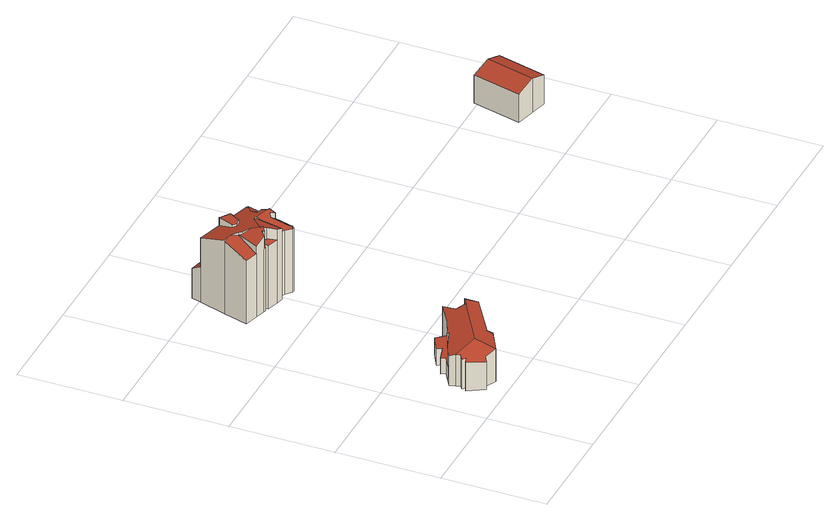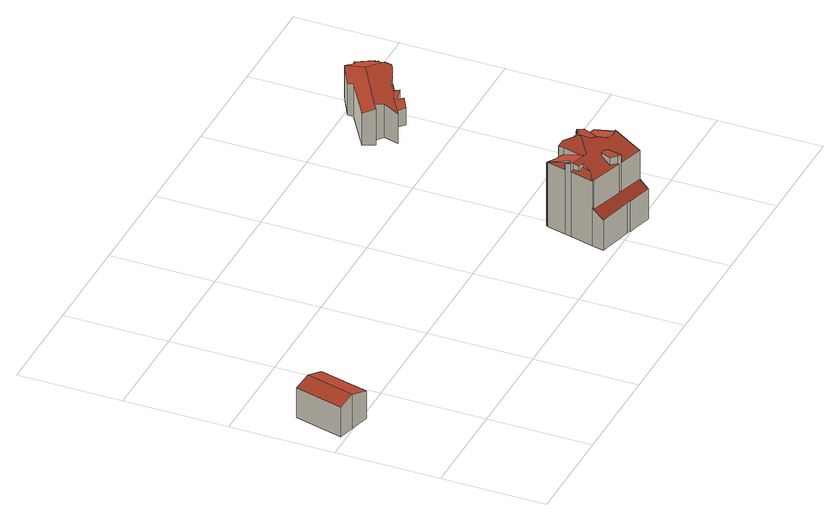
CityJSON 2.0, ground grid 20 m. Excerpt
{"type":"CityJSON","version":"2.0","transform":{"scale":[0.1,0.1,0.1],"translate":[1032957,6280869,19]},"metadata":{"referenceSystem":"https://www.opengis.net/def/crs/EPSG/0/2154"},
"CityObjects":{
"building1":{"type":"Building","attributes":{"altitude_sol":21.6,"altitude_sol_fixed":22.52,"code_commune_insee":"06004","code_departement_insee":"06","code_iris":"060040103","fictive_geom_cstr":false,"hauteur":6,"rf_force_lod11":false,"rf_h_ground":23.46,"rf_h_ground_":23.46,"rf_h_roof_50p":30.39,"rf_h_roof_70p":30.65,"rf_h_roof_max":31.26,"rf_h_roof_min":26.62,"rf_is_glass_roof_":false,"rf_nodata_frac_":0.102,"rf_nodata_r_":1.02,"rf_pc_select":"_HIGHEST_YET_INSUFFICIENT_COVERAGE","rf_pc_year":2023,"rf_pt_density_":18.02,"rf_reconstruction_time":70,"rf_rmse_lod12":0.964,"rf_rmse_lod13":0.448,"rf_rmse_lod22":0.0996,"rf_roof_n_planes":4,"rf_roof_type":"slanted","rf_status":"reconstruction_succeeded","rf_volume_lod12":874.21,"rf_volume_lod13":835.75,"rf_volume_lod22":803.93,"s_geom_cstr":130},"children":["building1-1"]},
"building1-1":{"type":"BuildingPart","parents":["building1"],"geometry":[{"type":"Solid","lod":"2.2","boundaries":[[[[0,1,2,3,4,5,6,7,8,9,10,11,12,13,14,15,16,17,18,19,20,21,22,23]],[[24,9,8,25]],[[26,3,2,27]],[[27,2,1,28]],[[29,30,25,31]],[[32,6,5,33]],[[34,35,30,29]],[[36,23,22,37]],[[38,20,19,39]],[[40,21,20,38]],[[37,22,21,40]],[[41,11,10,42]],[[43,12,11,41]],[[44,14,13,45]],[[46,44,47,48]],[[45,13,12,43]],[[31,25,8,7,49]],[[50,16,15,51]],[[39,19,18,52]],[[49,7,6,32]],[[33,5,4,53]],[[53,4,3,26]],[[42,10,9,24]],[[54,17,16,50]],[[51,15,14,44,46]],[[52,18,17,54]],[[55,0,23,36]],[[28,1,0,55]],[[48,47,35,34]],[[56,36,37,40,38,39,52,54]],[[35,47,44,45,43,41,42,24,25,30]],[[56,32,33,53,26,27,28,55,36]],[[32,56,54,50,51,46,48,34,29,31,49]]]],"semantics":{"surfaces":[{"type":"GroundSurface"},{"type":"WallSurface","on_footprint_edge":true},{"type":"WallSurface","on_footprint_edge":false},{"type":"RoofSurface","rf_azimuth":144.39,"rf_h_roof_50p":30.6,"rf_h_roof_70p":30.79,"rf_h_roof_max":31.23,"rf_h_roof_min":30.03,"rf_slope":17.17},{"type":"RoofSurface","rf_azimuth":166.16,"rf_h_roof_50p":26.77,"rf_h_roof_70p":26.83,"rf_h_roof_max":29.69,"rf_h_roof_min":26.65,"rf_slope":4.51},{"type":"RoofSurface","rf_azimuth":239.06,"rf_h_roof_50p":30.11,"rf_h_roof_70p":30.36,"rf_h_roof_max":31.23,"rf_h_roof_min":29.24,"rf_slope":22.2},{"type":"RoofSurface","rf_azimuth":331.9,"rf_h_roof_50p":30.22,"rf_h_roof_70p":30.52,"rf_h_roof_max":31.19,"rf_h_roof_min":29.5,"rf_slope":17.99}],"values":[[0,1,1,1,2,1,2,1,1,1,1,1,1,1,2,1,1,1,1,1,1,1,1,1,1,1,1,1,2,3,4,5,6]]}}]},
"building2":{"type":"Building","attributes":{"altitude_sol":19.3,"altitude_sol_fixed":21.11,"code_commune_insee":"06004","code_departement_insee":"06","code_iris":"060040103","fictive_geom_cstr":false,"hauteur":13,"rf_force_lod11":false,"rf_h_ground":19.53,"rf_h_ground_":19.53,"rf_h_roof_50p":33.77,"rf_h_roof_70p":34.48,"rf_h_roof_max":35.85,"rf_h_roof_min":25.72,"rf_is_glass_roof_":false,"rf_nodata_frac_":0.0047,"rf_nodata_r_":0.628,"rf_pc_select":"_HIGHEST_YET_INSUFFICIENT_COVERAGE","rf_pc_year":2023,"rf_pt_density_":29.46,"rf_reconstruction_time":103,"rf_rmse_lod12":3.35,"rf_rmse_lod13":0.79,"rf_rmse_lod22":0.147,"rf_roof_n_planes":12,"rf_roof_type":"slanted","rf_status":"reconstruction_succeeded","rf_volume_lod12":2337.46,"rf_volume_lod13":2140.33,"rf_volume_lod22":2072.43,"s_geom_cstr":148},"children":["building2-1"]},
"building2-1":{"type":"BuildingPart","parents":["building2"],"geometry":[{"type":"Solid","lod":"2.2","boundaries":[[[[57,58,59,60,61,62,63,64,65,66,67,68,69,70,71,72,73,74,75,76,77,78,79,80,81]],[[82,65,64,83]],[[84,85,86,87]],[[88,78,77,89]],[[90,62,61,91]],[[92,91,61,60,93,94]],[[87,86,91,92]],[[95,96,97]],[[98,99,69,68,100]],[[100,68,67,101,102]],[[103,104,105,106]],[[105,71,70,107]],[[108,72,71,105]],[[107,70,69,99]],[[109,110,111,112,113]],[[114,115,116,110,109]],[[117,75,74,118]],[[119,76,75,117]],[[120,121,118,122]],[[123,81,80,124]],[[125,126,127,128]],[[129,130,116,115]],[[128,127,115,114]],[[131,73,72,108]],[[122,118,74,73,131,132]],[[132,131,104,103]],[[133,120,134,135]],[[96,95,136]],[[102,101,136]],[[101,67,66,137]],[[137,66,65,82]],[[83,64,63,138]],[[139,138,63,62,90]],[[140,119,141]],[[142,89,77,76,119,140]],[[143,144,145,146]],[[106,105,144,143,147]],[[148,149,150]],[[151,59,58,152]],[[135,134,153]],[[147,143,154]],[[155,156,99,98]],[[146,145,156,155]],[[157,158,159,160]],[[161,151,158,157]],[[138,139,162]],[[85,84,162]],[[163,164,165,166]],[[94,93,164,163]],[[166,165,149,148]],[[93,60,59,151,161]],[[121,120,133,167]],[[168,169,170,171]],[[171,170,126,125]],[[112,111,89,142]],[[113,112,169,168]],[[172,57,81,123]],[[173,79,78,88]],[[124,80,79,173]],[[160,159,130,129]],[[152,58,57,172]],[[104,131,108,105]],[[156,145,144,105,107,99]],[[147,154,153,134,120,122,132,103,106]],[[146,155,98,100,102,136,95,97,154,143]],[[85,162,139,90,91,86]],[[94,163,96,136,101,137,82,83,138,162,84,87,92]],[[93,161,157,150,149,165,164]],[[121,167,141,119,117,118]],[[113,168,171,125,128,114,109]],[[160,129,115,127,126,170,169,112,142,140,141,167,133,135,153,154,97,96,163,166,148,150,157]],[[152,172,123,124,173,88,89,111,110,116,130,159,158,151]]]],"semantics":{"surfaces":[{"type":"GroundSurface"},{"type":"WallSurface","on_footprint_edge":true},{"type":"WallSurface","on_footprint_edge":false},{"type":"RoofSurface","rf_azimuth":194.76,"rf_h_roof_50p":32.95,"rf_h_roof_70p":32.95,"rf_h_roof_max":33,"rf_h_roof_min":32.95,"rf_slope":19.35},{"type":"RoofSurface","rf_azimuth":194.76,"rf_h_roof_50p":33.09,"rf_h_roof_70p":35.07,"rf_h_roof_max":35.7,"rf_h_roof_min":32.79,"rf_slope":19.35},{"type":"RoofSurface","rf_azimuth":291.86,"rf_h_roof_50p":34.93,"rf_h_roof_70p":35.16,"rf_h_roof_max":35.82,"rf_h_roof_min":34.26,"rf_slope":23.23},{"type":"RoofSurface","rf_azimuth":101.07,"rf_h_roof_50p":34.77,"rf_h_roof_70p":34.98,"rf_h_roof_max":35.51,"rf_h_roof_min":34.25,"rf_slope":22.44},{"type":"RoofSurface","rf_azimuth":110.07,"rf_h_roof_50p":33.2,"rf_h_roof_70p":33.27,"rf_h_roof_max":34.35,"rf_h_roof_min":32.96,"rf_slope":20.44},{"type":"RoofSurface","rf_azimuth":194.76,"rf_h_roof_50p":33.92,"rf_h_roof_70p":34.3,"rf_h_roof_max":34.69,"rf_h_roof_min":32.85,"rf_slope":19.35},{"type":"RoofSurface","rf_azimuth":103.8,"rf_h_roof_50p":33.25,"rf_h_roof_70p":33.48,"rf_h_roof_max":34.69,"rf_h_roof_min":32.97,"rf_slope":20.86},{"type":"RoofSurface","rf_azimuth":194.76,"rf_h_roof_50p":33.83,"rf_h_roof_70p":34.26,"rf_h_roof_max":34.81,"rf_h_roof_min":32.81,"rf_slope":19.35},{"type":"RoofSurface","rf_azimuth":242.69,"rf_h_roof_50p":34.55,"rf_h_roof_70p":34.59,"rf_h_roof_max":34.67,"rf_h_roof_min":34.42,"rf_slope":5.45},{"type":"RoofSurface","rf_azimuth":15.64,"rf_h_roof_50p":33.99,"rf_h_roof_70p":34.37,"rf_h_roof_max":35.6,"rf_h_roof_min":32.83,"rf_slope":18.49},{"type":"RoofSurface","rf_azimuth":14.2,"rf_h_roof_50p":26.26,"rf_h_roof_70p":26.54,"rf_h_roof_max":34.59,"rf_h_roof_min":25.56,"rf_slope":30.05}],"values":[[0,1,2,1,1,1,2,2,1,1,2,1,1,1,2,2,1,1,2,1,2,2,2,1,1,2,2,2,2,1,1,1,1,2,1,2,2,2,1,2,2,2,2,2,2,2,2,2,2,2,1,2,2,2,2,2,1,1,1,2,1,3,4,5,6,7,8,9,10,11,12,13]]}}]},
"building3":{"type":"Building","attributes":{"altitude_sol":20.2,"altitude_sol_fixed":20.32,"code_commune_insee":"06004","code_departement_insee":"06","code_iris":"060040103","fictive_geom_cstr":false,"hauteur":4.2,"rf_force_lod11":false,"rf_h_ground":19.05,"rf_h_ground_":19.05,"rf_h_roof_50p":25.57,"rf_h_roof_70p":25.81,"rf_h_roof_max":26.24,"rf_h_roof_min":24.79,"rf_is_glass_roof_":false,"rf_nodata_frac_":0.0393,"rf_nodata_r_":0.575,"rf_pc_select":"_HIGHEST_YET_INSUFFICIENT_COVERAGE","rf_pc_year":2023,"rf_pt_density_":24.62,"rf_reconstruction_time":52,"rf_rmse_lod12":0.397,"rf_rmse_lod13":0.397,"rf_rmse_lod22":0.0375,"rf_roof_n_planes":2,"rf_roof_type":"slanted","rf_status":"reconstruction_succeeded","rf_volume_lod12":471.21,"rf_volume_lod13":471.21,"rf_volume_lod22":453.49,"s_geom_cstr":89},"children":["building3-1"]},
"building3-1":{"type":"BuildingPart","parents":["building3"],"geometry":[{"type":"Solid","lod":"2.2","boundaries":[[[[174,175,176,177,178,179]],[[180,174,179,181]],[[182,178,177,183]],[[181,179,178,182]],[[183,177,176,184]],[[184,176,175,185]],[[185,175,174,180]],[[184,185,182,183]],[[185,180,181,182]]]],"semantics":{"surfaces":[{"type":"GroundSurface"},{"type":"WallSurface","on_footprint_edge":true},{"type":"RoofSurface","rf_azimuth":285.01,"rf_h_roof_50p":25.43,"rf_h_roof_70p":25.74,"rf_h_roof_max":26.22,"rf_h_roof_min":24.7,"rf_slope":18.75},{"type":"RoofSurface","rf_azimuth":104.17,"rf_h_roof_50p":25.63,"rf_h_roof_70p":25.86,"rf_h_roof_max":26.22,"rf_h_roof_min":25.04,"rf_slope":17.91}],"values":[[0,1,1,1,1,1,1,2,3]]}}]}
},
"vertices":[
[31,17,44],[23,11,44],[5,43,44],[13,46,44],[8,51,44],[15,57,44],[13,64,44],[9,76,44],[19,82,44],[40,95,44],[36,104,44],[64,112,44],[57,120,44],[86,137,44],[104,121,44],[144,147,44],[137,118,44],[151,106,44],[163,114,44],[175,92,44],[98,43,44],[98,32,44],[53,6,44],[52,6,44],[40,95,76],[19,82,76],[13,46,106],[5,43,103],[23,11,102],[43,93,106],[43,93,76],[19,82,106],[13,64,110],[15,57,109],[71,103,108],[71,103,76],[52,6,112],[53,6,111],[98,43,112],[175,92,111],[98,32,110],[64,112,77],[36,104,77],[57,120,78],[104,121,77],[86,137,79],[104,121,107],[69,105,77],[69,105,107],[9,76,106],[137,118,113],[144,147,106],[163,114,119],[8,51,106],[151,106,119],[31,17,106],[55,47,121],
[188,598,5],[252,581,5],[246,558,5],[234,512,5],[231,500,5],[222,463,5],[221,463,5],[221,460,5],[218,461,5],[205,471,5],[190,479,5],[188,469,5],[176,472,5],[153,479,5],[152,486,5],[145,481,5],[141,482,5],[121,488,5],[95,495,5],[109,542,5],[125,595,5],[131,614,5],[179,601,5],[178,600,5],[188,597,5],[218,461,137],[221,460,137],[217,503,151],[217,503,146],[225,507,144],[225,507,153],[131,614,67],[125,595,79],[222,463,139],[231,500,140],[231,500,151],[234,512,140],[234,512,156],[200,522,153],[200,522,156],[193,524,156],[176,472,159],[176,472,137],[188,469,154],[190,479,140],[190,479,154],[152,491,165],[152,491,141],[152,486,140],[152,486,166],[153,479,137],[145,481,137],[173,580,156],[173,580,80],[173,581,80],[173,581,139],[173,581,156],[178,577,156],[178,577,140],[178,577,81],[95,495,137],[121,488,137],[109,542,155],[140,529,154],[140,529,153],[121,488,153],[188,597,68],[178,600,68],[180,546,155],[180,546,150],[191,567,142],[191,567,157],[179,579,139],[179,579,80],[141,482,137],[141,482,162],[140,529,159],[143,524,156],[143,524,160],[198,514,153],[205,471,139],[221,463,138],[221,463,140],[109,542,158],[123,543,156],[125,595,139],[162,493,166],[162,493,143],[164,488,141],[164,488,165],[162,493,168],[220,529,152],[220,529,147],[227,545,146],[246,558,82],[252,581,68],[155,514,162],[160,498,167],[165,490,165],[165,490,142],[241,554,142],[241,554,85],[243,560,81],[243,560,140],[246,558,140],[220,474,141],[229,514,156],[229,514,142],[230,526,143],[230,526,152],[133,540,156],[164,552,154],[164,552,149],[170,546,151],[170,546,154],[188,598,68],[179,601,68],
[927,295,0],[895,303,0],[858,313,0],[882,408,0],[920,398,0],[951,390,0],[927,295,61],[951,390,61],[920,398,71],[882,408,58],[858,313,58],[895,303,71]
]}
